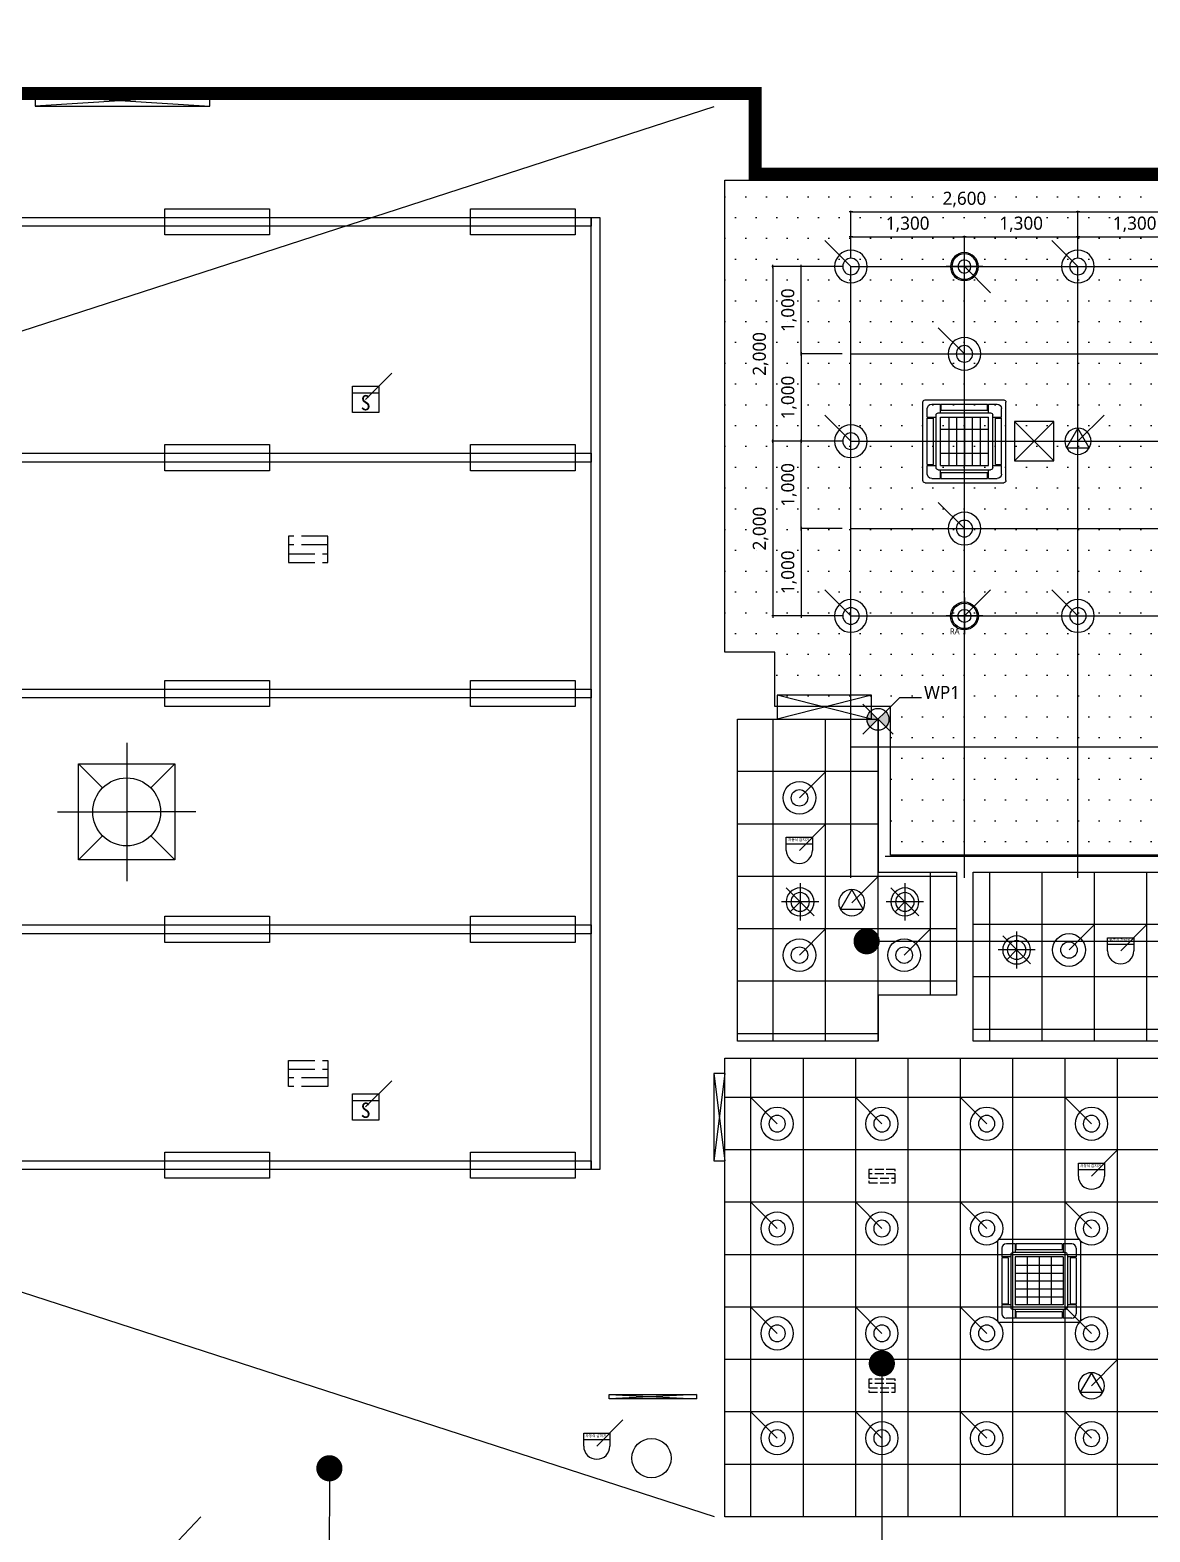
# Model space of a CAD drawing. Header units: millimetres. Extents: x 11242 to 497835, y 4200 to 105100.
# Drawn here: x 83242 to 96070, y 56151 to 73346 of the extents above; entities that cross this region are included whole.
import ezdxf
from ezdxf.enums import TextEntityAlignment as Align
from ezdxf.xclip import XClip

# ---------------------------------------------------------------- set-up
doc = ezdxf.new("R2010")
doc.units = ezdxf.units.MM
doc.header["$LTSCALE"] = 200
doc.header["$XCLIPFRAME"] = 0
doc.linetypes.add('H6', pattern=[6.5, 5, -1.5])
doc.linetypes.add('PHANTOM', pattern=[2.5, 1.25, -0.25, 0.25, -0.25, 0.25, -0.25])
doc.layers.get('DEFPOINTS').update_dxf_attribs({"color": 137})
for name, color, linetype in [('# LG-AIRCON', 240, 'Continuous'), ('# LIGHT - LED', 6, 'Continuous'), ('# LIGHT - RACEWAY', 7, 'Continuous'), ('# 냉난방-CHU', 1, 'Continuous'), ('# 냉난방설비', 4, 'Continuous'), ('# 방송설비', 7, 'Continuous'), ('# 화재탐지설비', 7, 'Continuous'), ('# 환기(RA)', 2, 'Continuous'), ('# 환기(SA)', 3, 'Continuous'), ('1 EA', 3, 'Continuous'), ('1 EDF', 7, 'Continuous'), ('1 OA', 4, 'Continuous'), ('CEIL-7', 7, 'Continuous'), ('CEIL-암면흡음텍스', 251, 'Continuous'), ('CEIL-열경화수지', 11, 'Continuous'), ('CEIL-흡음뿜칠', 8, 'Continuous'), ('DMC불연천장', 3, 'Continuous'), ('OPEN', 15, 'Continuous'), ('SECT', 2, 'Continuous'), ('SYM', 6, 'Continuous'), ('SYM-LEAD', 6, 'Continuous'), ('SYMBOL', 2, 'Continuous'), ('도어표현', 4, 'Continuous'), ('미리내', 3, 'Continuous')]:
    doc.layers.add(name, color=color, linetype=linetype)
doc.layers.add('Defpoint', color=137, linetype='Continuous', plot=False)
doc.styles.add('$0$스타일1', font='malgun.ttf')
doc.styles.add('1', font='DotumChe.ttf')
doc.styles.get("Standard").update_dxf_attribs({"font": 'malgun.ttf'})
doc.styles.add('맑은고딕', font='malgun.ttf')
doc.styles.add('스타일1', font='malgun.ttf')
doc.linetypes.add('WIREMESH2', pattern='A,5,-0.25,["X",Standard,S=1,R=0,X=-0.32,Y=-0.5],-0.25', length=5.5)
doc.dimstyles.new('DIM-QD 1', dxfattribs={"dimtxt": 3, "dimasz": 1.5, "dimexe": 1, "dimexo": 0, "dimgap": 1, "dimtad": 1, "dimdec": 3, "dimdsep": 46, "dimlunit": 6, "dimtxsty": '$0$스타일1', "dimblk1": 'ARCHTICK', "dimblk2": 'ARCHTICK', "dimsah": 1, "dimcen": 0, "dimclrd": 256, "dimclre": 256, "dimclrt": 3, "dimazin": 2, "dimtfac": 1, "dimtdec": 3, "dimtix": 1, "dimtmove": 2, "dimatfit": 3, "dimldrblk": 'ARCHTICK', "dimfxl": 1, "dimtolj": 1, "dimtzin": 0, "dimarcsym": 0})
doc.dimstyles.new('GAUN-100', dxfattribs={"dimscale": 100, "dimtxt": 1.5, "dimasz": 1, "dimexe": 2, "dimexo": 3, "dimgap": 0.5, "dimtad": 1, "dimdec": 0, "dimzin": 1, "dimdsep": 46, "dimlunit": 6, "dimtxsty": '맑은고딕', "dimblk": 'CJDOT', "dimcen": 0.09, "dimdle": 1, "dimclrd": 256, "dimclre": 256, "dimclrt": 3, "dimadec": 0, "dimazin": 0, "dimtfac": 1, "dimtdec": 0, "dimtix": 1, "dimtmove": 2, "dimatfit": 3, "dimldrblk": 'CJDOT', "dimfxl": 1, "dimtolj": 1, "dimtzin": 1, "dimarcsym": 0})

# ---------------------------------------------------------------- blocks, each defined once
blk = doc.blocks.new('_ARCHTICK')
at = {"color": 0, "linetype": 'ByBlock', "const_width": 0.15}
blk.add_lwpolyline([(-0.5, -0.5), (0.5, 0.5)], dxfattribs=at)
blk = doc.blocks.new('C-6x6_1f')
for p, q in [((-56347, -303023), (-56347, -292223)), ((-49147, -292223), (-56347, -292223)), ((-55747, -303023), (-55747, -292223)), ((-55147, -303023), (-55147, -292223)), ((-54547, -303023), (-54547, -292223)), ((-53947, -303023), (-53947, -292223)), ((-53347, -303023), (-53347, -292223)), ((-52747, -303023), (-52747, -292223)), ((-52147, -303023), (-52147, -292223)), ((-51547, -303023), (-51547, -292223)), ((-50947, -303023), (-50947, -292223)), ((-50347, -303023), (-50347, -292223)), ((-49747, -303023), (-49747, -292223)), ((-49147, -303023), (-49147, -292223)), ((-41947, -292223), (-49147, -292223)), ((-48547, -303023), (-48547, -292223)), ((-47947, -303023), (-47947, -292223)), ((-47347, -303023), (-47347, -292223)), ((-46747, -303023), (-46747, -292223)), ((-46147, -303023), (-46147, -292223)), ((-45547, -303023), (-45547, -292223)), ((-44947, -303023), (-44947, -292223)), ((-44347, -303023), (-44347, -292223)), ((-43747, -303023), (-43747, -292223)), ((-43147, -303023), (-43147, -292223)), ((-42547, -303023), (-42547, -292223)), ((-41947, -303023), (-41947, -292223)), ((-34747, -292223), (-41947, -292223)), ((-41947, -303023), (-41947, -292223)), ((-41347, -303023), (-41347, -292223)), ((-40747, -303023), (-40747, -292223)), ((-40147, -303023), (-40147, -292223)), ((-39547, -303023), (-39547, -292223)), ((-38947, -303023), (-38947, -292223)), ((-38347, -303023), (-38347, -292223)), ((-37747, -303023), (-37747, -292223)), ((-37147, -303023), (-37147, -292223)), ((-36547, -303023), (-36547, -292223)), ((-35947, -303023), (-35947, -292223)), ((-35347, -303023), (-35347, -292223)), ((-27547, -292223), (-34747, -292223)), ((-34747, -303023), (-34747, -292223)), ((-34147, -303023), (-34147, -292223)), ((-33547, -303023), (-33547, -292223)), ((-32947, -303023), (-32947, -292223)), ((-32347, -303023), (-32347, -292223)), ((-31747, -303023), (-31747, -292223)), ((-31147, -303023), (-31147, -292223)), ((-30547, -303023), (-30547, -292223)), ((-29947, -303023), (-29947, -292223)), ((-29347, -303023), (-29347, -292223)), ((-28747, -303023), (-28747, -292223)), ((-28147, -303023), (-28147, -292223)), ((-27547, -303023), (-27547, -292223)), ((-49147, -292823), (-56347, -292823)), ((-41947, -292823), (-49147, -292823)), ((-34747, -292823), (-41947, -292823)), ((-27547, -292823), (-34747, -292823)), ((-49147, -293423), (-56347, -293423)), ((-41947, -293423), (-49147, -293423)), ((-34747, -293423), (-41947, -293423)), ((-27547, -293423), (-34747, -293423)), ((-49147, -294023), (-56347, -294023)), ((-41947, -294023), (-49147, -294023)), ((-34747, -294023), (-41947, -294023)), ((-27547, -294023), (-34747, -294023)), ((-49147, -294623), (-56347, -294623)), ((-41947, -294623), (-49147, -294623)), ((-34747, -294623), (-41947, -294623)), ((-27547, -294623), (-34747, -294623)), ((-49147, -295223), (-56347, -295223)), ((-41947, -295223), (-49147, -295223)), ((-34747, -295223), (-41947, -295223)), ((-27547, -295223), (-34747, -295223)), ((-49147, -295823), (-56347, -295823)), ((-41947, -295823), (-49147, -295823)), ((-34747, -295823), (-41947, -295823)), ((-27547, -295823), (-34747, -295823)), ((-49147, -296423), (-56347, -296423)), ((-41947, -296423), (-49147, -296423)), ((-34747, -296423), (-41947, -296423)), ((-27547, -296423), (-34747, -296423)), ((-49147, -297023), (-56347, -297023)), ((-41947, -297023), (-49147, -297023)), ((-34747, -297023), (-41947, -297023)), ((-27547, -297023), (-34747, -297023)), ((-49147, -297623), (-56347, -297623)), ((-41947, -297623), (-49147, -297623)), ((-34747, -297623), (-41947, -297623)), ((-27547, -297623), (-34747, -297623)), ((-49147, -298223), (-56347, -298223)), ((-41947, -298223), (-49147, -298223)), ((-34747, -298223), (-41947, -298223)), ((-27547, -298223), (-34747, -298223)), ((-49147, -298823), (-56347, -298823)), ((-41947, -298823), (-49147, -298823)), ((-34747, -298823), (-41947, -298823)), ((-27547, -298823), (-34747, -298823)), ((-49147, -299423), (-56347, -299423)), ((-41947, -299423), (-49147, -299423)), ((-34747, -299423), (-41947, -299423)), ((-27547, -299423), (-34747, -299423)), ((-49147, -300023), (-56347, -300023)), ((-41947, -300023), (-49147, -300023)), ((-34747, -300023), (-41947, -300023)), ((-27547, -300023), (-34747, -300023)), ((-49147, -300623), (-56347, -300623)), ((-41947, -300623), (-49147, -300623)), ((-34747, -300623), (-41947, -300623)), ((-27547, -300623), (-34747, -300623)), ((-49147, -301223), (-56347, -301223)), ((-41947, -301223), (-49147, -301223)), ((-34747, -301223), (-41947, -301223)), ((-27547, -301223), (-34747, -301223)), ((-49147, -301823), (-56347, -301823)), ((-41947, -301823), (-49147, -301823)), ((-34747, -301823), (-41947, -301823)), ((-27547, -301823), (-34747, -301823)), ((-49147, -302423), (-56347, -302423)), ((-41947, -302423), (-49147, -302423)), ((-34747, -302423), (-41947, -302423)), ((-27547, -302423), (-34747, -302423)), ((-49147, -303023), (-56347, -303023)), ((-56347, -324623), (-56347, -303023)), ((-49147, -303023), (-56347, -303023)), ((-55747, -324623), (-55747, -303023)), ((-55147, -324623), (-55147, -303023)), ((-54547, -324623), (-54547, -303023)), ((-53947, -324623), (-53947, -303023)), ((-53347, -324623), (-53347, -303023)), ((-52747, -324623), (-52747, -303023)), ((-52147, -324623), (-52147, -303023)), ((-51547, -324623), (-51547, -303023)), ((-50947, -324623), (-50947, -303023)), ((-50347, -324623), (-50347, -303023)), ((-49747, -324623), (-49747, -303023)), ((-49147, -324623), (-49147, -303023)), ((-41947, -303023), (-49147, -303023)), ((-41947, -303023), (-49147, -303023)), ((-48547, -324623), (-48547, -303023)), ((-47947, -324623), (-47947, -303023)), ((-47347, -324623), (-47347, -303023)), ((-46747, -324623), (-46747, -303023)), ((-46147, -324623), (-46147, -303023)), ((-45547, -324623), (-45547, -303023)), ((-44947, -324623), (-44947, -303023)), ((-44347, -324623), (-44347, -303023)), ((-43747, -324623), (-43747, -303023)), ((-43147, -324623), (-43147, -303023)), ((-42547, -324623), (-42547, -303023)), ((-41947, -324623), (-41947, -303023)), ((-34747, -303023), (-41947, -303023)), ((-34747, -303023), (-41947, -303023)), ((-41947, -324623), (-41947, -303023)), ((-41347, -324623), (-41347, -303023)), ((-40747, -324623), (-40747, -303023)), ((-40147, -324623), (-40147, -303023)), ((-39547, -324623), (-39547, -303023)), ((-38947, -324623), (-38947, -303023)), ((-38347, -324623), (-38347, -303023)), ((-37747, -324623), (-37747, -303023)), ((-37147, -324623), (-37147, -303023)), ((-36547, -324623), (-36547, -303023)), ((-35947, -324623), (-35947, -303023)), ((-35347, -324623), (-35347, -303023)), ((-34747, -324623), (-34747, -303023)), ((-27547, -303023), (-34747, -303023)), ((-27547, -303023), (-34747, -303023)), ((-34147, -324623), (-34147, -303023)), ((-33547, -324623), (-33547, -303023)), ((-32947, -324623), (-32947, -303023)), ((-32347, -324623), (-32347, -303023)), ((-31747, -324623), (-31747, -303023)), ((-31147, -324623), (-31147, -303023)), ((-30547, -324623), (-30547, -303023)), ((-29947, -324623), (-29947, -303023)), ((-29347, -324623), (-29347, -303023)), ((-28747, -324623), (-28747, -303023)), ((-28147, -324623), (-28147, -303023)), ((-27547, -324623), (-27547, -303023)), ((-49147, -303623), (-56347, -303623)), ((-41947, -303623), (-49147, -303623)), ((-34747, -303623), (-41947, -303623)), ((-27547, -303623), (-34747, -303623)), ((-49147, -304223), (-56347, -304223)), ((-41947, -304223), (-49147, -304223)), ((-34747, -304223), (-41947, -304223)), ((-27547, -304223), (-34747, -304223)), ((-49147, -304823), (-56347, -304823)), ((-41947, -304823), (-49147, -304823)), ((-34747, -304823), (-41947, -304823)), ((-27547, -304823), (-34747, -304823)), ((-49147, -305423), (-56347, -305423)), ((-41947, -305423), (-49147, -305423)), ((-34747, -305423), (-41947, -305423)), ((-27547, -305423), (-34747, -305423)), ((-49147, -306023), (-56347, -306023)), ((-41947, -306023), (-49147, -306023)), ((-34747, -306023), (-41947, -306023)), ((-27547, -306023), (-34747, -306023)), ((-49147, -306623), (-56347, -306623)), ((-41947, -306623), (-49147, -306623)), ((-34747, -306623), (-41947, -306623)), ((-27547, -306623), (-34747, -306623)), ((-49147, -307223), (-56347, -307223)), ((-41947, -307223), (-49147, -307223)), ((-34747, -307223), (-41947, -307223)), ((-27547, -307223), (-34747, -307223)), ((-49147, -307823), (-56347, -307823)), ((-41947, -307823), (-49147, -307823)), ((-34747, -307823), (-41947, -307823)), ((-27547, -307823), (-34747, -307823)), ((-49147, -308423), (-56347, -308423)), ((-41947, -308423), (-49147, -308423)), ((-34747, -308423), (-41947, -308423)), ((-27547, -308423), (-34747, -308423)), ((-49147, -309023), (-56347, -309023)), ((-41947, -309023), (-49147, -309023)), ((-34747, -309023), (-41947, -309023)), ((-27547, -309023), (-34747, -309023)), ((-49147, -309623), (-56347, -309623)), ((-41947, -309623), (-49147, -309623)), ((-34747, -309623), (-41947, -309623)), ((-27547, -309623), (-34747, -309623)), ((-49147, -310223), (-56347, -310223)), ((-41947, -310223), (-49147, -310223)), ((-34747, -310223), (-41947, -310223)), ((-27547, -310223), (-34747, -310223)), ((-49147, -310823), (-56347, -310823)), ((-41947, -310823), (-49147, -310823)), ((-34747, -310823), (-41947, -310823)), ((-27547, -310823), (-34747, -310823)), ((-49147, -311423), (-56347, -311423)), ((-41947, -311423), (-49147, -311423)), ((-34747, -311423), (-41947, -311423)), ((-27547, -311423), (-34747, -311423)), ((-49147, -312023), (-56347, -312023)), ((-41947, -312023), (-49147, -312023)), ((-34747, -312023), (-41947, -312023)), ((-27547, -312023), (-34747, -312023)), ((-49147, -312623), (-56347, -312623)), ((-41947, -312623), (-49147, -312623)), ((-34747, -312623), (-41947, -312623)), ((-27547, -312623), (-34747, -312623)), ((-49147, -313223), (-56347, -313223)), ((-41947, -313223), (-49147, -313223)), ((-34747, -313223), (-41947, -313223)), ((-27547, -313223), (-34747, -313223)), ((-49147, -313823), (-56347, -313823)), ((-41947, -313823), (-49147, -313823)), ((-34747, -313823), (-41947, -313823)), ((-27547, -313823), (-34747, -313823)), ((-49147, -314423), (-56347, -314423)), ((-41947, -314423), (-49147, -314423)), ((-34747, -314423), (-41947, -314423)), ((-27547, -314423), (-34747, -314423)), ((-49147, -315023), (-56347, -315023)), ((-41947, -315023), (-49147, -315023)), ((-34747, -315023), (-41947, -315023)), ((-27547, -315023), (-34747, -315023)), ((-49147, -315623), (-56347, -315623)), ((-41947, -315623), (-49147, -315623)), ((-34747, -315623), (-41947, -315623)), ((-27547, -315623), (-34747, -315623)), ((-49147, -316223), (-56347, -316223)), ((-41947, -316223), (-49147, -316223)), ((-34747, -316223), (-41947, -316223)), ((-27547, -316223), (-34747, -316223)), ((-49147, -316823), (-56347, -316823)), ((-41947, -316823), (-49147, -316823)), ((-34747, -316823), (-41947, -316823)), ((-27547, -316823), (-34747, -316823)), ((-49147, -317423), (-56347, -317423)), ((-41947, -317423), (-49147, -317423)), ((-34747, -317423), (-41947, -317423)), ((-27547, -317423), (-34747, -317423)), ((-49147, -318023), (-56347, -318023)), ((-41947, -318023), (-49147, -318023)), ((-34747, -318023), (-41947, -318023)), ((-27547, -318023), (-34747, -318023)), ((-49147, -318623), (-56347, -318623)), ((-41947, -318623), (-49147, -318623)), ((-34747, -318623), (-41947, -318623)), ((-27547, -318623), (-34747, -318623)), ((-49147, -319223), (-56347, -319223)), ((-41947, -319223), (-49147, -319223)), ((-34747, -319223), (-41947, -319223)), ((-27547, -319223), (-34747, -319223)), ((-49147, -319823), (-56347, -319823)), ((-41947, -319823), (-49147, -319823)), ((-34747, -319823), (-41947, -319823)), ((-27547, -319823), (-34747, -319823)), ((-49147, -320423), (-56347, -320423)), ((-41947, -320423), (-49147, -320423)), ((-34747, -320423), (-41947, -320423)), ((-27547, -320423), (-34747, -320423)), ((-49147, -321023), (-56347, -321023)), ((-41947, -321023), (-49147, -321023)), ((-34747, -321023), (-41947, -321023)), ((-27547, -321023), (-34747, -321023)), ((-49147, -321623), (-56347, -321623)), ((-41947, -321623), (-49147, -321623)), ((-34747, -321623), (-41947, -321623)), ((-27547, -321623), (-34747, -321623)), ((-49147, -322223), (-56347, -322223)), ((-41947, -322223), (-49147, -322223)), ((-34747, -322223), (-41947, -322223)), ((-27547, -322223), (-34747, -322223)), ((-49147, -322823), (-56347, -322823)), ((-41947, -322823), (-49147, -322823)), ((-34747, -322823), (-41947, -322823)), ((-27547, -322823), (-34747, -322823)), ((-49147, -323423), (-56347, -323423)), ((-41947, -323423), (-49147, -323423)), ((-34747, -323423), (-41947, -323423)), ((-27547, -323423), (-34747, -323423)), ((-49147, -324023), (-56347, -324023)), ((-41947, -324023), (-49147, -324023)), ((-34747, -324023), (-41947, -324023)), ((-27547, -324023), (-34747, -324023)), ((-49147, -324623), (-56347, -324623)), ((-41947, -324623), (-49147, -324623)), ((-34747, -324623), (-41947, -324623)), ((-27547, -324623), (-34747, -324623))]:
    blk.add_line(p, q)
blk = doc.blocks.new('zw$29C1')
blk.add_wipeout([(600, 150), (600, -150), (-600, -150), (-600, 150)]).dxf.layer = '# LIGHT - LED'
at = {"layer": '# LIGHT - LED'}
blk.add_lwpolyline([(600, 150), (600, -150), (-600, -150), (-600, 150)], close=True, dxfattribs=at)
blk = doc.blocks.new('C24')
at = {"layer": '# LIGHT - LED', "linetype": 'Continuous'}
for radius in [125, 63]:
    blk.add_circle((-200, -200), radius, dxfattribs=at)
at = {"layer": 'Defpoint'}
blk.add_line((0, 0), (-200, -200), dxfattribs=at)
blk = doc.blocks.new('E10')
at = {"layer": '# LIGHT - LED'}
blk.add_circle((0, 0), 204, dxfattribs=at)
blk = doc.blocks.new('조명설비')
at = {"layer": '# LIGHT - RACEWAY'}
blk.add_lwpolyline([(89769, -47600), (89769, -58500), (89669, -58500), (89669, -47600)], close=True, dxfattribs=at)
at = {"layer": 'Defpoint'}
for p, q in [((92645, -48162), (108245, -48162)), ((92645, -55162), (92645, -48162)), ((93945, -55162), (93945, -48162)), ((95245, -55162), (95245, -48162)), ((92645, -49162), (108245, -49162)), ((92645, -50162), (108245, -50162)), ((92645, -51162), (108245, -51162)), ((92645, -52162), (108245, -52162)), ((92645, -53662), (108245, -53662)), ((93038, -54912), (108638, -54912))]:
    blk.add_line(p, q, dxfattribs=at)
at = {"layer": '# LIGHT - LED', "rotation": 180}
for p in [(85386, -47650), (88886, -47650), (85386, -50350), (88886, -50350), (85386, -53050), (88886, -53050), (85386, -55750), (88886, -55750), (85386, -58450), (88886, -58450)]:
    blk.add_blockref('zw$29C1', p, dxfattribs=at)
at = {"layer": '# LIGHT - LED', "yscale": 1.5, "zscale": 1.5}
for p, xscale in [((92345, -47862), -1.5), ((94945, -47862), -1.5), ((93645, -48862), -1.5), ((92345, -49862), -1.5), ((93645, -50862), -1.5), ((92345, -51862), -1.5), ((94945, -51862), -1.5), ((92355, -53945), 1.5), ((95443, -55686), 1.5), ((92355, -55745), 1.5), ((93555, -55745), 1.5), ((91500, -57675), -1.5), ((92700, -57675), -1.5), ((93900, -57675), -1.5), ((95100, -57675), -1.5), ((91500, -58875), -1.5), ((92700, -58875), -1.5), ((93900, -58875), -1.5), ((95100, -58875), -1.5), ((91500, -60075), -1.5), ((92700, -60075), -1.5), ((93900, -60075), -1.5), ((95100, -60075), -1.5), ((91500, -61275), -1.5), ((92700, -61275), -1.5), ((93900, -61275), -1.5), ((95100, -61275), -1.5)]:
    blk.add_blockref('C24', p, dxfattribs=dict(at, xscale=xscale))
at = {"layer": '# LIGHT - LED', "xscale": 1.102040816326531, "yscale": 1.102040816326531, "zscale": 1.102040816326531, "rotation": 270}
blk.add_blockref('E10', (90361, -61804), dxfattribs=at)
at = {"layer": '# LIGHT - RACEWAY'}
for points in [[(89669, -47700), (67103, -47700), (67103, -47600), (89669, -47600)], [(89669, -50400), (67103, -50400), (67103, -50300), (89669, -50300)], [(89669, -53100), (67286, -53100), (67286, -53000), (89669, -53000)], [(89669, -55800), (67286, -55800), (67286, -55700), (89669, -55700)], [(89669, -58500), (67286, -58500), (67286, -58400), (89669, -58400)]]:
    blk.add_lwpolyline(points, close=True, dxfattribs=at)
blk = doc.blocks.new('FF1')
at = {"layer": '# 화재탐지설비'}
blk.add_line((-1.5, 0.75), (1.5, 0.75), dxfattribs=at)
blk.add_lwpolyline([(-1.5, 0), (-1.5, 1.5), (1.5, 1.5), (1.5, 0)], dxfattribs=at)
blk.add_arc((0, 0), 1.5, 180, 0, dxfattribs=at)
at = {"layer": 'Defpoint'}
blk.add_line((3, 3), (0, 0), dxfattribs=at)
at = {"layer": 'Defpoint', "insert": (-1.31, 1.35), "char_height": 0.3, "attachment_point": 1, "style": '맑은고딕'}
blk.add_mtext_dynamic_manual_height_columns('차동식 감지기', width=2.6761, gutter_width=12.5, heights=[0], dxfattribs=at)
blk = doc.blocks.new('FF3')
at = {"layer": '# 화재탐지설비'}
blk.add_line((-1.5, 0.75), (1.5, 0.75), dxfattribs=at)
blk.add_lwpolyline([(-1.5, 1.5), (1.5, 1.5), (1.5, -1.5), (-1.5, -1.5), (-1.5, 1.5)], dxfattribs=at)
at = {"layer": 'Defpoint'}
blk.add_line((3, 3), (0, 0), dxfattribs=at)
at = {"layer": 'SYMBOL', "color": 1, "style": '1'}
blk.add_text('S', height=1.75, dxfattribs=at).set_placement((0, -0.375), align=Align.MIDDLE)
blk = doc.blocks.new('자동화재탐지설비')
at = {"layer": '# 화재탐지설비', "xscale": 100, "yscale": 100, "zscale": 100}
for name, p in [('FF3', (86919, -49850)), ('FF1', (91888, -55012)), ('FF1', (95568, -56162)), ('FF3', (86919, -57950)), ('FF1', (95233, -58742)), ('FF1', (89567, -61833))]:
    blk.add_blockref(name, p, dxfattribs=at)
blk = doc.blocks.new('A$C1A5F2745')
at = {"color": 0}
for p, q in [((0, 925), (0, 25)), ((925, 950), (25, 950)), ((200, 900), (100, 900)), ((200, 900), (200, 800)), ((740, 900), (210, 900)), ((210, 900), (210, 830)), ((740, 900), (740, 830)), ((750, 900), (750, 800)), ((850, 900), (750, 900)), ((950, 925), (950, 25)), ((50, 850), (50, 750)), ((150, 750), (50, 750)), ((50, 740), (50, 210)), ((120, 740), (50, 740)), ((120, 740), (120, 210)), ((150, 775), (150, 175)), ((775, 800), (175, 800)), ((750, 750), (200, 750)), ((200, 750), (200, 200)), ((740, 830), (210, 830)), ((337, 750), (337, 200)), ((475, 750), (475, 200)), ((612, 750), (612, 200)), ((750, 750), (750, 200)), ((800, 775), (800, 175)), ((900, 750), (800, 750)), ((830, 740), (830, 210)), ((900, 740), (830, 740)), ((900, 850), (900, 750)), ((900, 740), (900, 210)), ((200, 655), (750, 655)), ((200, 565), (750, 565)), ((200, 475), (750, 475)), ((200, 385), (750, 385)), ((120, 210), (50, 210)), ((150, 200), (50, 200)), ((50, 200), (50, 100)), ((200, 295), (750, 295)), ((750, 200), (200, 200)), ((900, 200), (800, 200)), ((900, 210), (830, 210)), ((900, 200), (900, 100)), ((200, 50), (100, 50)), ((775, 150), (175, 150)), ((200, 150), (200, 50)), ((740, 120), (210, 120)), ((210, 120), (210, 50)), ((740, 50), (210, 50)), ((740, 120), (740, 50)), ((750, 150), (750, 50)), ((850, 50), (750, 50)), ((925, 0), (25, 0))]:
    blk.add_line(p, q, dxfattribs=at)
for centre, radius, start, end in [((25, 925), 25, 90, 180), ((100, 850), 50, 90, 180), ((850, 850), 50, 0, 90), ((925, 925), 25, 0, 90), ((175, 775), 25, 90, 180), ((775, 775), 25, 0, 90), ((175, 175), 25, 180, 270), ((775, 175), 25, 270, 0), ((25, 25), 25, 180, 270), ((100, 100), 50, 180, 270), ((850, 100), 50, 270, 0), ((925, 25), 25, 270, 0)]:
    blk.add_arc(centre, radius, start, end, dxfattribs=at)
blk = doc.blocks.new('zw$A70B')
at = {"layer": '미리내', "color": 1}
for p, q in [((792, 1584), (792, 0)), ((242, 242), (242, 1342)), ((242, 1342), (1342, 1342)), ((242, 1342), (517, 1067)), ((1342, 1342), (1067, 1067)), ((1342, 1342), (1342, 242)), ((0, 792), (792, 792)), ((1584, 792), (792, 792)), ((242, 242), (517, 517)), ((1342, 242), (1067, 517)), ((1342, 242), (242, 242))]:
    blk.add_line(p, q, dxfattribs=at)
blk.add_circle((792, 792), 389, dxfattribs=at)
blk = doc.blocks.new('실내기점검구')
at = {"layer": '# LG-AIRCON', "color": 5, "ltscale": 3}
for p, q in [((0, 450), (450, 0)), ((450, 450), (0, 0))]:
    blk.add_line(p, q, dxfattribs=at)
at = {"layer": '# LG-AIRCON', "color": 7, "ltscale": 3}
blk.add_lwpolyline([(450, 450), (0, 450), (0, 0), (450, 0)], close=True, dxfattribs=at)
blk = doc.blocks.new('냉난방설비')
at = {"layer": '# LG-AIRCON', "color": 8}
blk.add_blockref('실내기점검구', (94520, -50387), dxfattribs=at)
at = {"layer": '# 냉난방-CHU', "color": 1}
blk.add_blockref('zw$A70B', (83557, -55197), dxfattribs=at)
at = {"layer": '# 냉난방설비', "color": 8, "xscale": -1.000000000000002, "rotation": 90}
blk.add_blockref('A$C1A5F2745', (94420, -49688), dxfattribs=at)
at = {"layer": '# 냉난방설비', "color": 8}
blk.add_blockref('A$C1A5F2745', (94325, -60250), dxfattribs=at)
blk = doc.blocks.new('SA')
at = {"color": 1}
for p, q in [((210, 420), (210, 0)), ((420, 210), (0, 210))]:
    blk.add_line(p, q, dxfattribs=at)
at = {"color": 0}
for radius in [160, 145, 75]:
    blk.add_circle((210, 210), radius, dxfattribs=at)
at = {"layer": 'Defpoint'}
blk.add_line((210, 210), (510, 510), dxfattribs=at)
blk = doc.blocks.new('1ERDF')
at = {"layer": '1 EDF', "color": 1}
for p, q in [((0, 200), (0, -200)), ((-200, 0), (200, 0))]:
    blk.add_line(p, q, dxfattribs=at)
at = {"layer": '1 EDF'}
for p, q in [((-150, -150), (150, 150)), ((106, -106), (0, 0))]:
    blk.add_line(p, q, dxfattribs=at)
blk.add_circle((0, 0), 150, dxfattribs=at)
at = {"layer": '1 EDF', "color": 6}
blk.add_circle((0, 0), 100, dxfattribs=at)
blk = doc.blocks.new('RA')
at = {"color": 1}
for p, q in [((210, 420), (210, 0)), ((420, 210), (0, 210))]:
    blk.add_line(p, q, dxfattribs=at)
at = {"color": 0}
for radius in [160, 145, 75]:
    blk.add_circle((210, 210), radius, dxfattribs=at)
at = {"layer": 'Defpoint'}
blk.add_line((210, 210), (510, 510), dxfattribs=at)
at = {"layer": 'Defpoint', "insert": (154, 68), "char_height": 67.2, "attachment_point": 3, "style": '맑은고딕'}
blk.add_mtext_dynamic_manual_height_columns('RA', width=241.16, gutter_width=16.8, heights=[0], dxfattribs=at)
blk = doc.blocks.new('환기설비')
at = {"layer": '1 EA', "linetype": 'H6', "ltscale": 0.3}
for points in [[(86203, -57250), (86653, -57250), (86653, -57550), (86203, -57550), (86203, -57250)], [(86203, -57349), (86653, -57349), (86653, -57450), (86203, -57450), (86203, -57349)]]:
    blk.add_lwpolyline(points, dxfattribs=at)
at = {"layer": '1 EA', "linetype": 'H6', "ltscale": 0.1}
for points in [[(93150, -60900), (92850, -60900), (92850, -61050), (93150, -61050), (93150, -60900)], [(93150, -60950), (92850, -60950), (92850, -61000), (93150, -61000), (93150, -60950)]]:
    blk.add_lwpolyline(points, dxfattribs=at)
at = {"layer": '1 OA', "linetype": 'H6', "ltscale": 0.3}
for points in [[(86203, -51550), (86653, -51550), (86653, -51250), (86203, -51250), (86203, -51550)], [(86203, -51450), (86653, -51450), (86653, -51349), (86203, -51349), (86203, -51450)]]:
    blk.add_lwpolyline(points, dxfattribs=at)
at = {"layer": '1 OA', "linetype": 'H6', "ltscale": 0.1}
for points in [[(93150, -58500), (92850, -58500), (92850, -58650), (93150, -58650), (93150, -58500)], [(93150, -58550), (92850, -58550), (92850, -58600), (93150, -58600), (93150, -58550)]]:
    blk.add_lwpolyline(points, dxfattribs=at)
at = {"layer": '# 환기(RA)'}
blk.add_blockref('RA', (93735, -52372), dxfattribs=at)
at = {"layer": '# 환기(SA)', "xscale": -1, "rotation": 180}
blk.add_blockref('SA', (93735, -47953), dxfattribs=at)
at = {"layer": '1 EDF', "xscale": -1.066666666666667, "yscale": 1.066666666666667, "zscale": 1.066666666666667}
for p in [(92063, -55436), (93263, -55436), (94543, -55986)]:
    blk.add_blockref('1ERDF', p, dxfattribs=at)
blk = doc.blocks.new('TT22')
at = {"layer": '# 방송설비'}
blk.add_lwpolyline([(65, -37.5), (-65, -37.5), (0, 75), (65, -37.5)], close=True, dxfattribs=at)
blk.add_circle((0, 0), 75, dxfattribs=at)
at = {"layer": 'Defpoint'}
blk.add_line((-150, 150), (0, 0), dxfattribs=at)
blk = doc.blocks.new('A$Caf2ad70f')
at = {"layer": 'SYM', "xscale": -2, "yscale": 2, "zscale": 2}
for p in [(95245, -50162), (92655, -55445), (95400, -60975)]:
    blk.add_blockref('TT22', p, dxfattribs=at)
blk = doc.blocks.new('CJDOT')
blk.add_line((-2, 0), (2, 0))
at = {"const_width": 0.5}
blk.add_lwpolyline([(-0.25, 0, 1), (0.25, 0, 1)], format="xyb", close=True, dxfattribs=at)
blk = doc.blocks.new('*D54')
at = {"layer": 'Defpoint', "lineweight": -2, "transparency": 16777216}
for p, q in [((92645, 70763), (92645, 71276)), ((92655, 71266), (95235, 71266)), ((95245, 70763), (95245, 71276))]:
    blk.add_line(p, q, dxfattribs=at)
at = {"layer": 'DEFPOINTS', "color": 0, "transparency": 16777216}
for p in [(95245, 71266), (92645, 70663), (95245, 70663)]:
    blk.add_point(p, dxfattribs=at)
at = {"layer": 'Defpoint', "lineweight": -2, "transparency": 16777216, "xscale": 10, "yscale": 10, "zscale": 10, "rotation": 180}
blk.add_blockref('CJDOT', (92645, 71266), dxfattribs=at)
at = {"layer": 'Defpoint', "lineweight": -2, "transparency": 16777216, "xscale": 10, "yscale": 10, "zscale": 10}
blk.add_blockref('CJDOT', (95245, 71266), dxfattribs=at)
at = {"layer": 'Defpoint', "transparency": 16777216, "insert": (93945, 71406), "char_height": 150, "attachment_point": 5, "style": '맑은고딕'}
blk.add_mtext('\\A1;2,600', dxfattribs=at)
blk = doc.blocks.new('*D55')
at = {"layer": 'Defpoint', "lineweight": -2, "transparency": 16777216}
for p, q in [((95245, 70763), (95245, 71276)), ((95255, 71266), (97835, 71266)), ((97845, 70763), (97845, 71276))]:
    blk.add_line(p, q, dxfattribs=at)
at = {"layer": 'DEFPOINTS', "color": 0, "transparency": 16777216}
for p in [(97845, 71266), (95245, 70663), (97845, 70663)]:
    blk.add_point(p, dxfattribs=at)
at = {"layer": 'Defpoint', "lineweight": -2, "transparency": 16777216, "xscale": 10, "yscale": 10, "zscale": 10, "rotation": 180}
blk.add_blockref('CJDOT', (95245, 71266), dxfattribs=at)
at = {"layer": 'Defpoint', "lineweight": -2, "transparency": 16777216, "xscale": 10, "yscale": 10, "zscale": 10}
blk.add_blockref('CJDOT', (97845, 71266), dxfattribs=at)
at = {"layer": 'Defpoint', "transparency": 16777216, "insert": (96545, 71406), "char_height": 150, "attachment_point": 5, "style": '맑은고딕'}
blk.add_mtext('\\A1;2,600', dxfattribs=at)
blk = doc.blocks.new('*D62')
at = {"layer": 'Defpoint', "lineweight": -2, "transparency": 16777216}
for p, q in [((92545, 70638), (91739, 70638)), ((91749, 70628), (91749, 68648)), ((92545, 68638), (91739, 68638))]:
    blk.add_line(p, q, dxfattribs=at)
at = {"layer": 'DEFPOINTS', "color": 0, "transparency": 16777216}
for p in [(92645, 70638), (91749, 68638), (92645, 68638)]:
    blk.add_point(p, dxfattribs=at)
at = {"layer": 'Defpoint', "lineweight": -2, "transparency": 16777216, "xscale": 10, "yscale": 10, "zscale": 10}
for p, rotation in [((91749, 70638), 90), ((91749, 68638), 270)]:
    blk.add_blockref('CJDOT', p, dxfattribs=dict(at, rotation=rotation))
at = {"layer": 'Defpoint', "transparency": 16777216, "insert": (91609, 69638), "char_height": 150, "attachment_point": 5, "rotation": 90, "style": '맑은고딕'}
blk.add_mtext('\\A1;2,000', dxfattribs=at)
blk = doc.blocks.new('*D63')
at = {"layer": 'Defpoint', "lineweight": -2, "transparency": 16777216}
for p, q in [((92545, 68638), (91739, 68638)), ((91749, 68628), (91749, 66648)), ((92545, 66638), (91739, 66638))]:
    blk.add_line(p, q, dxfattribs=at)
at = {"layer": 'DEFPOINTS', "color": 0, "transparency": 16777216}
for p in [(92645, 68638), (91749, 66638), (92645, 66638)]:
    blk.add_point(p, dxfattribs=at)
at = {"layer": 'Defpoint', "lineweight": -2, "transparency": 16777216, "xscale": 10, "yscale": 10, "zscale": 10}
for p, rotation in [((91749, 68638), 90), ((91749, 66638), 270)]:
    blk.add_blockref('CJDOT', p, dxfattribs=dict(at, rotation=rotation))
at = {"layer": 'Defpoint', "transparency": 16777216, "insert": (91609, 67638), "char_height": 150, "attachment_point": 5, "rotation": 90, "style": '맑은고딕'}
blk.add_mtext('\\A1;2,000', dxfattribs=at)
blk = doc.blocks.new('WP21')
at = {"layer": 'SYM'}
h = blk.add_hatch(color=6, dxfattribs=at)
edge = h.paths.add_edge_path()
edge.add_ellipse((0, 0), major_axis=(0, 2.5), ratio=1, start_angle=405, end_angle=495)
edge.add_line((-1.77, -1.77), (0, 0))
edge.add_line((0, 0), (-1.77, 1.77))
edge = h.paths.add_edge_path()
edge.add_ellipse((0, 0), major_axis=(0, 2.5), ratio=1, start_angle=225, end_angle=315)
edge.add_line((1.77, 1.77), (0, 0))
edge.add_line((0, 0), (1.77, -1.77))
at = {"layer": 'SYM', "color": 6}
for p, q in [((-3.44, -3.44), (5, 5)), ((-3.44, 3.44), (3.44, -3.44)), ((5, 5), (10, 5))]:
    blk.add_line(p, q, dxfattribs=at)
blk.add_ellipse((0, 0), major_axis=(0, 2.5), ratio=1, start_param=5.497787, end_param=11.780972, dxfattribs=at)
at = {"layer": 'SYM', "color": 3, "linetype": 'WIREMESH2', "style": '스타일1'}
blk.add_attdef('WP', text='', height=3, dxfattribs=at).set_placement((10.55, 5), align=Align.MIDDLE_LEFT)
blk = doc.blocks.new('*D86')
at = {"layer": 'Defpoint', "lineweight": -2, "transparency": 16777216}
for p, q in [((92545, 70638), (92066, 70638)), ((92076, 69648), (92076, 70628)), ((92545, 69638), (92066, 69638))]:
    blk.add_line(p, q, dxfattribs=at)
at = {"layer": 'DEFPOINTS', "color": 0, "transparency": 16777216}
for p in [(92076, 70638), (92645, 70638), (92645, 69638)]:
    blk.add_point(p, dxfattribs=at)
at = {"layer": 'Defpoint', "lineweight": -2, "transparency": 16777216, "xscale": 10, "yscale": 10, "zscale": 10}
for p, rotation in [((92076, 70638), 90), ((92076, 69638), 270)]:
    blk.add_blockref('CJDOT', p, dxfattribs=dict(at, rotation=rotation))
at = {"layer": 'Defpoint', "transparency": 16777216, "insert": (91935, 70138), "char_height": 150, "attachment_point": 5, "rotation": 90, "style": '맑은고딕'}
blk.add_mtext('\\A1;1,000', dxfattribs=at)
blk = doc.blocks.new('*D87')
at = {"layer": 'Defpoint', "lineweight": -2, "transparency": 16777216}
for p, q in [((92545, 69638), (92066, 69638)), ((92076, 69628), (92076, 68648)), ((92545, 68638), (92066, 68638))]:
    blk.add_line(p, q, dxfattribs=at)
at = {"layer": 'DEFPOINTS', "color": 0, "transparency": 16777216}
for p in [(92645, 69638), (92076, 68638), (92645, 68638)]:
    blk.add_point(p, dxfattribs=at)
at = {"layer": 'Defpoint', "lineweight": -2, "transparency": 16777216, "xscale": 10, "yscale": 10, "zscale": 10}
for p, rotation in [((92076, 69638), 90), ((92076, 68638), 270)]:
    blk.add_blockref('CJDOT', p, dxfattribs=dict(at, rotation=rotation))
at = {"layer": 'Defpoint', "transparency": 16777216, "insert": (91935, 69138), "char_height": 150, "attachment_point": 5, "rotation": 90, "style": '맑은고딕'}
blk.add_mtext('\\A1;1,000', dxfattribs=at)
blk = doc.blocks.new('*D89')
at = {"layer": 'Defpoint', "lineweight": -2, "transparency": 16777216}
for p, q in [((92545, 68638), (92066, 68638)), ((92076, 67648), (92076, 68628)), ((92545, 67638), (92066, 67638))]:
    blk.add_line(p, q, dxfattribs=at)
at = {"layer": 'DEFPOINTS', "color": 0, "transparency": 16777216}
for p in [(92076, 68638), (92645, 68638), (92645, 67638)]:
    blk.add_point(p, dxfattribs=at)
at = {"layer": 'Defpoint', "lineweight": -2, "transparency": 16777216, "xscale": 10, "yscale": 10, "zscale": 10}
for p, rotation in [((92076, 68638), 90), ((92076, 67638), 270)]:
    blk.add_blockref('CJDOT', p, dxfattribs=dict(at, rotation=rotation))
at = {"layer": 'Defpoint', "transparency": 16777216, "insert": (91935, 68138), "char_height": 150, "attachment_point": 5, "rotation": 90, "style": '맑은고딕'}
blk.add_mtext('\\A1;1,000', dxfattribs=at)
blk = doc.blocks.new('*D88')
at = {"layer": 'Defpoint', "lineweight": -2, "transparency": 16777216}
for p, q in [((92545, 67638), (92066, 67638)), ((92076, 67628), (92076, 66648)), ((92545, 66638), (92066, 66638))]:
    blk.add_line(p, q, dxfattribs=at)
at = {"layer": 'DEFPOINTS', "color": 0, "transparency": 16777216}
for p in [(92645, 67638), (92076, 66638), (92645, 66638)]:
    blk.add_point(p, dxfattribs=at)
at = {"layer": 'Defpoint', "lineweight": -2, "transparency": 16777216, "xscale": 10, "yscale": 10, "zscale": 10}
for p, rotation in [((92076, 67638), 90), ((92076, 66638), 270)]:
    blk.add_blockref('CJDOT', p, dxfattribs=dict(at, rotation=rotation))
at = {"layer": 'Defpoint', "transparency": 16777216, "insert": (91935, 67138), "char_height": 150, "attachment_point": 5, "rotation": 90, "style": '맑은고딕'}
blk.add_mtext('\\A1;1,000', dxfattribs=at)
blk = doc.blocks.new('*D90')
at = {"layer": 'Defpoint', "lineweight": -2, "transparency": 16777216}
for p, q in [((92645, 70738), (92645, 70990)), ((92655, 70980), (93935, 70980)), ((93945, 70738), (93945, 70990))]:
    blk.add_line(p, q, dxfattribs=at)
at = {"layer": 'DEFPOINTS', "color": 0, "transparency": 16777216}
for p in [(93945, 70980), (92645, 70638), (93945, 70638)]:
    blk.add_point(p, dxfattribs=at)
at = {"layer": 'Defpoint', "lineweight": -2, "transparency": 16777216, "xscale": 10, "yscale": 10, "zscale": 10, "rotation": 180}
blk.add_blockref('CJDOT', (92645, 70980), dxfattribs=at)
at = {"layer": 'Defpoint', "lineweight": -2, "transparency": 16777216, "xscale": 10, "yscale": 10, "zscale": 10}
blk.add_blockref('CJDOT', (93945, 70980), dxfattribs=at)
at = {"layer": 'Defpoint', "transparency": 16777216, "insert": (93295, 71121), "char_height": 150, "attachment_point": 5, "style": '맑은고딕'}
blk.add_mtext('\\A1;1,300', dxfattribs=at)
blk = doc.blocks.new('*D91')
at = {"layer": 'Defpoint', "lineweight": -2, "transparency": 16777216}
for p, q in [((93945, 70738), (93945, 70990)), ((93955, 70980), (95235, 70980)), ((95245, 70738), (95245, 70990))]:
    blk.add_line(p, q, dxfattribs=at)
at = {"layer": 'DEFPOINTS', "color": 0, "transparency": 16777216}
for p in [(95245, 70980), (93945, 70638), (95245, 70638)]:
    blk.add_point(p, dxfattribs=at)
at = {"layer": 'Defpoint', "lineweight": -2, "transparency": 16777216, "xscale": 10, "yscale": 10, "zscale": 10, "rotation": 180}
blk.add_blockref('CJDOT', (93945, 70980), dxfattribs=at)
at = {"layer": 'Defpoint', "lineweight": -2, "transparency": 16777216, "xscale": 10, "yscale": 10, "zscale": 10}
blk.add_blockref('CJDOT', (95245, 70980), dxfattribs=at)
at = {"layer": 'Defpoint', "transparency": 16777216, "insert": (94595, 71121), "char_height": 150, "attachment_point": 5, "style": '맑은고딕'}
blk.add_mtext('\\A1;1,300', dxfattribs=at)
blk = doc.blocks.new('*D93')
at = {"layer": 'Defpoint', "lineweight": -2, "transparency": 16777216}
for p, q in [((95245, 70738), (95245, 70990)), ((95255, 70980), (96535, 70980)), ((96545, 70738), (96545, 70990))]:
    blk.add_line(p, q, dxfattribs=at)
at = {"layer": 'DEFPOINTS', "color": 0, "transparency": 16777216}
for p in [(96545, 70980), (95245, 70638), (96545, 70638)]:
    blk.add_point(p, dxfattribs=at)
at = {"layer": 'Defpoint', "lineweight": -2, "transparency": 16777216, "xscale": 10, "yscale": 10, "zscale": 10, "rotation": 180}
blk.add_blockref('CJDOT', (95245, 70980), dxfattribs=at)
at = {"layer": 'Defpoint', "lineweight": -2, "transparency": 16777216, "xscale": 10, "yscale": 10, "zscale": 10}
blk.add_blockref('CJDOT', (96545, 70980), dxfattribs=at)
at = {"layer": 'Defpoint', "transparency": 16777216, "insert": (95895, 71121), "char_height": 150, "attachment_point": 5, "style": '맑은고딕'}
blk.add_mtext('\\A1;1,300', dxfattribs=at)

msp = doc.modelspace()

# ---------------------------------------------------------------- hatches: boundary and pattern name
at = {"layer": 'CEIL-흡음뿜칠'}
h = msp.add_hatch(dxfattribs=at)
h.set_pattern_fill('DOTS', color=256, scale=150, double=1)
h.paths.add_polyline_path([(91200, 71625), (112785, 71625), (112785, 71405), (109585, 71405), (109585, 64930), (107775, 64930), (107775, 61625), (99900, 61625), (99900, 62125), (99350, 62125), (99350, 61625), (98110, 61625), (98110, 63900), (93100, 63900), (93100, 65600), (91775, 65600), (91775, 66225), (91200, 66225)])

# ---------------------------------------------------------------- linework, layer by layer
at = {"layer": 'DMC불연천장'}
msp.add_lwpolyline([(91345, 65455), (92955, 65455), (92955, 63705), (93855, 63705), (93855, 62295), (92955, 62295), (92955, 61770), (91345, 61770), (91345, 65455)], dxfattribs=at)
msp.add_lwpolyline([(94045, 63705), (97835, 63705), (97835, 61770), (94045, 61770)], close=True, dxfattribs=at)
at = {"layer": 'OPEN'}
for p, q in [((41200, 72475), (91079, 56329)), ((41204, 56321), (91079, 72471)), ((72621, 43104), (85200, 56325))]:
    msp.add_line(p, q, dxfattribs=at)
at = {"layer": 'SECT', "linetype": 'PHANTOM'}
msp.add_lwpolyline([(113168.8, 71693.9, 150, 150, 0), (91548.6, 71693.9, 150, 150, 0), (91548.6, 72618.9, 150, 150, 0), (76443.8, 72618.9, 150, 150, 0), (76443.8, 86218.9, 150, 150, 0), (113168.8, 86218.9, 150, 150, 0)], format="xyseb", close=True, dxfattribs=at)
at = {"layer": '도어표현'}
for p, q in [((83300, 72600), (85300, 72475)), ((85300, 72600), (83300, 72475)), ((92880, 65731.2), (91800, 65456.2)), ((92880, 65456.2), (91800, 65731.2)), ((91075, 61400), (91200, 60400)), ((91200, 61400), (91075, 60400)), ((90875, 57725), (89875, 57675)), ((89875, 57725), (90875, 57675))]:
    msp.add_line(p, q, dxfattribs=at)
for points in [[(83300, 72475), (85300, 72475), (85300, 72600), (83300, 72600)], [(91800, 65456.2), (92880, 65456.2), (92880, 65731.2), (91800, 65731.2)], [(91200, 60400), (91200, 61400), (91075, 61400), (91075, 60400)], [(89875, 57725), (90875, 57725), (90875, 57675), (89875, 57675)]]:
    msp.add_lwpolyline(points, close=True, dxfattribs=at)

# ---------------------------------------------------------------- block references
at = {"layer": 'CEIL-열경화수지'}
ref = msp.add_blockref('C-6x6_1f', (122902, 357678.4), dxfattribs=at)
XClip(ref).set_block_clipping_path([(-31556.9791048048, -292223.4499304557), (-29946.9791048045, -292223.4499304557), (-29946.9791048046, -293973.4499304548), (-29046.9791048039, -293973.4499304548), (-29046.9791048046, -295383.4499304562), (-29946.9791048046, -295383.4499304562), (-29946.9791048046, -295908.4499304562), (-31556.9791048048, -295908.4499304562)])
ref = msp.add_blockref('C-6x6_1f', (125382, 355928.4), dxfattribs=at)
XClip(ref).set_block_clipping_path([(-31336.9791046049, -294158.449930457), (-27546.9791048043, -292223.4499304557)])

# ---------------------------------------------------------------- next in the draw order: block references
msp.add_blockref('조명설비', (0, 118800))

# ---------------------------------------------------------------- next in the draw order: linework, layer by layer
at = {"layer": 'CEIL-7'}
for points in [[(91200, 71625), (112785, 71625), (112785, 71405), (109585, 71405), (109585, 64930), (107775, 64930), (107775, 61625), (99900, 61625), (99900, 62125), (99350, 62125), (99350, 61625), (98110, 61625), (98110, 63900), (93100, 63900), (93100, 65600), (91775, 65600), (91775, 66225), (91200, 66225)], [(91200, 61575), (97500, 61575), (97500, 56325), (91200, 56325)]]:
    msp.add_lwpolyline(points, close=True, dxfattribs=at)

# ---------------------------------------------------------------- next in the draw order: block references
for name, p in [('환기설비', (0, 118800)), ('자동화재탐지설비', (166.7, 118966.7)), ('A$Caf2ad70f', (0, 118800)), ('냉난방설비', (0, 118800))]:
    msp.add_blockref(name, p)
at = {"layer": 'CEIL-암면흡음텍스'}
ref = msp.add_blockref('C-6x6_1f', (125647, 355148.4), dxfattribs=at)
XClip(ref).set_block_clipping_path([(-34446.9631544113, -298823.4499304557), (-28146.9631544113, -293573.4499304558)])
at = {"layer": 'SYM', "linetype": 'WIREMESH2'}
ref = msp.add_blockref('WP21', (92955, 65455), dxfattribs=dict(at, xscale=50, yscale=50, zscale=50))
ref.add_attrib('WP', 'WP1', dxfattribs={"color": 3, "linetype": 'WIREMESH2', "height": 150, "style": '스타일1'}).set_placement((93482.5, 65642.5), align=Align.BOTTOM_LEFT)

# ---------------------------------------------------------------- next in the draw order: dimensions: what is measured, and where the dimension line sits
at = {"layer": 'Defpoint'}
for base, p1, p2, picture, middle in [((95245.4, 71266.2), (92645.4, 70662.5), (95245.4, 70662.5), '*D54', (93945.4, 71406.2)), ((97845.4, 71266.2), (95245.4, 70662.5), (97845.4, 70662.5), '*D55', (96545.4, 71406.2)), ((93945.4, 70980.4), (92645.4, 70637.5), (93945.4, 70637.5), '*D90', (93295.4, 71120.9)), ((95245.4, 70980.4), (93945.4, 70637.5), (95245.4, 70637.5), '*D91', (94595.4, 71120.9)), ((96545.4, 70980.4), (95245.4, 70637.5), (96545.4, 70637.5), '*D93', (95895.4, 71120.9))]:
    dim = msp.add_linear_dim(base=base, p1=p1, p2=p2, dimstyle='GAUN-100', override={"dimasz": 0.1, "dimexe": 0.1, "dimexo": 1, "dimdle": 0.1, "dimclrt": 256}, dxfattribs=at)
    dim.commit()
    dim.dimension.update_dxf_attribs({"geometry": picture, "text_midpoint": middle})
for base, p1, p2, picture, middle in [((91749.1, 68637.5), (92645.4, 70637.5), (92645.4, 68637.5), '*D62', (91609, 69637.5)), ((92075.6, 70637.5), (92645.4, 69637.5), (92645.4, 70637.5), '*D86', (91935.1, 70137.5)), ((92075.6, 68637.5), (92645.4, 69637.5), (92645.4, 68637.5), '*D87', (91935.1, 69137.5)), ((91749.1, 66637.5), (92645.4, 68637.5), (92645.4, 66637.5), '*D63', (91609, 67637.5)), ((92075.6, 68637.5), (92645.4, 67637.5), (92645.4, 68637.5), '*D89', (91935.1, 68137.5)), ((92075.6, 66637.5), (92645.4, 67637.5), (92645.4, 66637.5), '*D88', (91935.1, 67137.5))]:
    dim = msp.add_linear_dim(base=base, p1=p1, p2=p2, angle=90, dimstyle='GAUN-100', override={"dimasz": 0.1, "dimexe": 0.1, "dimexo": 1, "dimdle": 0.1, "dimclrt": 256}, dxfattribs=at)
    dim.commit()
    dim.dimension.update_dxf_attribs({"geometry": picture, "text_midpoint": middle})

# ---------------------------------------------------------------- next in the draw order: leaders
at = {"layer": 'SYM-LEAD'}
for points in [[(92824.7, 62914), (113622, 62914), (125001.6, 62914)], [(92998.8, 58080.9), (92998.8, 40450.2), (92998.8, 35570.6)], [(86671, 56880.5), (86640.2, 40179.6), (86640.2, 32570.6)]]:
    msp.add_leader(points, dimstyle='DIM-QD 1', override={"dimscale": 200, "dimasz": 1.5, "dimtad": 0, "dimclrd": 6, "dimldrblk": 'DOT'}, dxfattribs=at)

doc.saveas('drawing.dxf')
